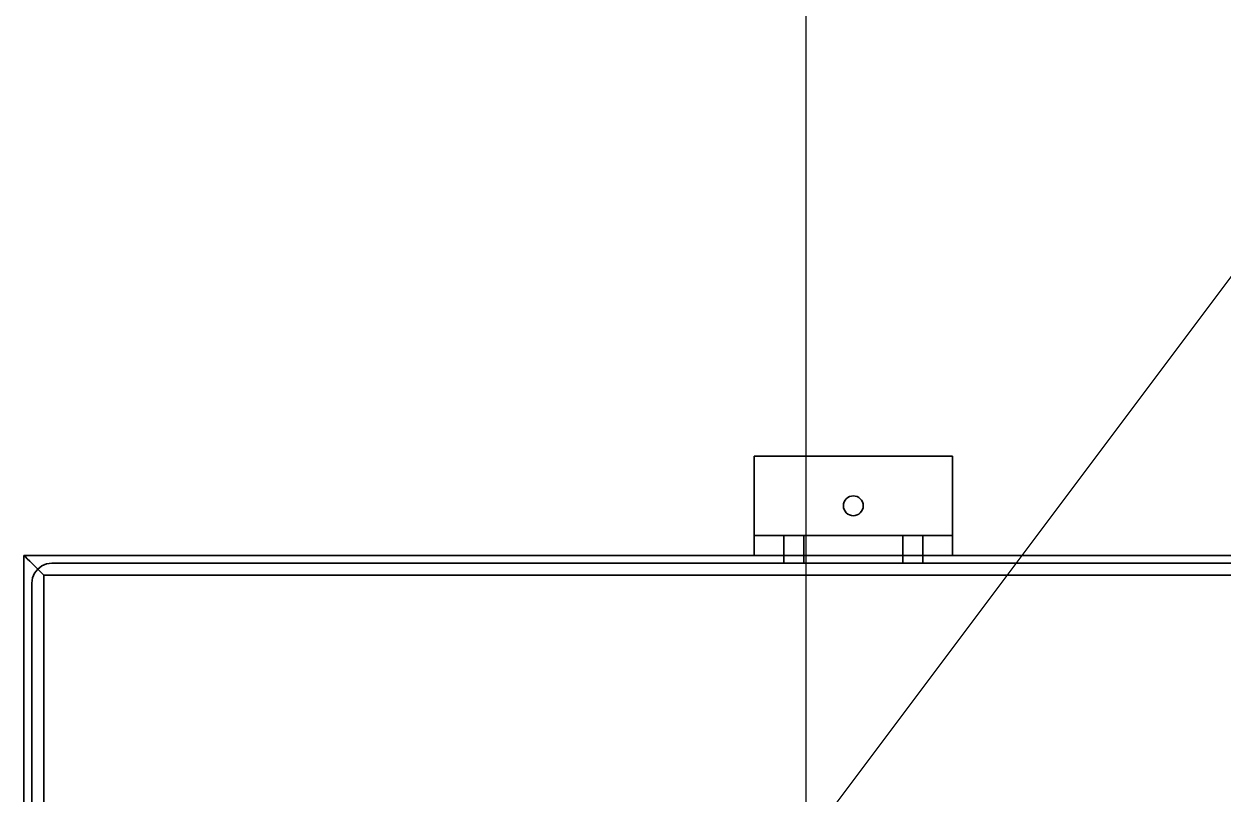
# Model space of a CAD drawing. Extents: x 0 to 756, y -25 to 420.
# Drawn here: x 324.48 to 330.52, y 318.45 to 322.33 of the extents above; entities that cross this region are included whole.
import ezdxf

# ---------------------------------------------------------------- set-up
doc = ezdxf.new("R2010")
doc.units = 0
doc.layers.get('0').update_dxf_attribs({"lineweight": 25})
doc.layers.add('Allgemein03', color=7, linetype='Continuous', lineweight=25)
doc.layers.add('L_Lüftungsgerät', color=3, linetype='Continuous', lineweight=35, true_color=0x00ff00)

# ---------------------------------------------------------------- blocks, each defined once
blk = doc.blocks.new('Referenz-A01I5XF3IE')
at = {"layer": 'Allgemein03', "color": 0, "lineweight": -2}
for p, q in [((328.4218, 302.1937), (328.4218, 350.2257)), ((340.4298, 334.215), (328.4218, 318.2043))]:
    blk.add_line(p, q, dxfattribs=at)
blk = doc.blocks.new('3D-Objekt-A01I5XHHIE', base_point=(324.4794, 302.3529))
at = {"color": 0, "lineweight": -2}
for p, q in [((328.1594, 320.1529), (328.1594, 319.6529)), ((329.1594, 320.1529), (328.1594, 320.1529)), ((328.1594, 319.7529), (328.1594, 320.1529)), ((328.1594, 320.1529), (329.1594, 320.1529)), ((328.1594, 320.1529), (328.1594, 320.1529)), ((329.1594, 319.6529), (329.1594, 320.1529)), ((329.1594, 320.1529), (329.1594, 320.1529)), ((329.1594, 319.7529), (329.1594, 320.1529)), ((328.6178, 319.9307), (328.624, 319.9383)), ((328.6178, 319.9307), (328.624, 319.9383)), ((328.624, 319.9383), (328.6316, 319.9445)), ((328.624, 319.9383), (328.6316, 319.9445)), ((328.6316, 319.9445), (328.6403, 319.9491)), ((328.6316, 319.9445), (328.6403, 319.9491)), ((328.6403, 319.9491), (328.6496, 319.952)), ((328.6403, 319.9491), (328.6496, 319.952)), ((328.6496, 319.952), (328.6594, 319.9529)), ((328.6496, 319.952), (328.6594, 319.9529)), ((328.6594, 319.9529), (328.6691, 319.952)), ((328.6594, 319.9529), (328.6691, 319.952)), ((328.6691, 319.952), (328.6785, 319.9491)), ((328.6691, 319.952), (328.6785, 319.9491)), ((328.6785, 319.9491), (328.6872, 319.9445)), ((328.6785, 319.9491), (328.6872, 319.9445)), ((328.6872, 319.9445), (328.6947, 319.9383)), ((328.6872, 319.9445), (328.6947, 319.9383)), ((328.6947, 319.9383), (328.701, 319.9307)), ((328.6947, 319.9383), (328.701, 319.9307)), ((328.6094, 319.9029), (328.6104, 319.9127)), ((328.6094, 319.9029), (328.6104, 319.9127)), ((328.6104, 319.8932), (328.6094, 319.9029)), ((328.6104, 319.8932), (328.6094, 319.9029)), ((328.6104, 319.9127), (328.6132, 319.922)), ((328.6104, 319.9127), (328.6132, 319.922)), ((328.6132, 319.8838), (328.6104, 319.8932)), ((328.6132, 319.8838), (328.6104, 319.8932)), ((328.6132, 319.922), (328.6178, 319.9307)), ((328.6132, 319.922), (328.6178, 319.9307)), ((328.6178, 319.8751), (328.6132, 319.8838)), ((328.6178, 319.8751), (328.6132, 319.8838)), ((328.701, 319.9307), (328.7056, 319.922)), ((328.701, 319.9307), (328.7056, 319.922)), ((328.7056, 319.8838), (328.701, 319.8751)), ((328.7056, 319.8838), (328.701, 319.8751)), ((328.7056, 319.922), (328.7084, 319.9127)), ((328.7056, 319.922), (328.7084, 319.9127)), ((328.7084, 319.8932), (328.7056, 319.8838)), ((328.7084, 319.8932), (328.7056, 319.8838)), ((328.7084, 319.9127), (328.7094, 319.9029)), ((328.7084, 319.9127), (328.7094, 319.9029)), ((328.7094, 319.9029), (328.7084, 319.8932)), ((328.7094, 319.9029), (328.7084, 319.8932)), ((328.624, 319.8676), (328.6178, 319.8751)), ((328.624, 319.8676), (328.6178, 319.8751)), ((328.6316, 319.8613), (328.624, 319.8676)), ((328.6316, 319.8613), (328.624, 319.8676)), ((328.6403, 319.8567), (328.6316, 319.8613)), ((328.6403, 319.8567), (328.6316, 319.8613)), ((328.6496, 319.8539), (328.6403, 319.8567)), ((328.6496, 319.8539), (328.6403, 319.8567)), ((328.6594, 319.8529), (328.6496, 319.8539)), ((328.6594, 319.8529), (328.6496, 319.8539)), ((328.6691, 319.8539), (328.6594, 319.8529)), ((328.6691, 319.8539), (328.6594, 319.8529)), ((328.6785, 319.8567), (328.6691, 319.8539)), ((328.6785, 319.8567), (328.6691, 319.8539)), ((328.6872, 319.8613), (328.6785, 319.8567)), ((328.6872, 319.8613), (328.6785, 319.8567)), ((328.6947, 319.8676), (328.6872, 319.8613)), ((328.6947, 319.8676), (328.6872, 319.8613)), ((328.701, 319.8751), (328.6947, 319.8676)), ((328.701, 319.8751), (328.6947, 319.8676)), ((328.1594, 319.6529), (328.1594, 319.7529)), ((328.1594, 319.7529), (328.6594, 319.7529)), ((328.1594, 319.7529), (329.1594, 319.7529)), ((328.1594, 319.7529), (328.1594, 319.7529)), ((328.1594, 319.7529), (328.1594, 319.7529)), ((328.3104, 319.7529), (328.3094, 319.7529)), ((328.3094, 319.7529), (328.3094, 319.6129)), ((328.3104, 319.7529), (328.3094, 319.7529)), ((328.3094, 319.7529), (328.3094, 319.6129)), ((328.3104, 319.7529), (328.3094, 319.7529)), ((328.3094, 319.7529), (328.3094, 319.6129)), ((328.3104, 319.7529), (328.3094, 319.7529)), ((328.3094, 319.7529), (328.3094, 319.6129)), ((328.3094, 319.7529), (328.3104, 319.7529)), ((328.3094, 319.7529), (328.3104, 319.7529)), ((328.3094, 319.7529), (328.3104, 319.7529)), ((328.3094, 319.7529), (328.3104, 319.7529)), ((328.3132, 319.7529), (328.3104, 319.7529)), ((328.3132, 319.7529), (328.3104, 319.7529)), ((328.3132, 319.7529), (328.3104, 319.7529)), ((328.3132, 319.7529), (328.3104, 319.7529)), ((328.3104, 319.7529), (328.3132, 319.7529)), ((328.3104, 319.7529), (328.3132, 319.7529)), ((328.3104, 319.7529), (328.3132, 319.7529)), ((328.3104, 319.7529), (328.3132, 319.7529)), ((328.3178, 319.7529), (328.3132, 319.7529)), ((328.3178, 319.7529), (328.3132, 319.7529)), ((328.3178, 319.7529), (328.3132, 319.7529)), ((328.3178, 319.7529), (328.3132, 319.7529)), ((328.3132, 319.7529), (328.3178, 319.7529)), ((328.3132, 319.7529), (328.3178, 319.7529)), ((328.3132, 319.7529), (328.3178, 319.7529)), ((328.3132, 319.7529), (328.3178, 319.7529)), ((328.324, 319.7529), (328.3178, 319.7529)), ((328.324, 319.7529), (328.3178, 319.7529)), ((328.324, 319.7529), (328.3178, 319.7529)), ((328.324, 319.7529), (328.3178, 319.7529)), ((328.3178, 319.7529), (328.324, 319.7529)), ((328.3178, 319.7529), (328.324, 319.7529)), ((328.3178, 319.7529), (328.324, 319.7529)), ((328.3178, 319.7529), (328.324, 319.7529)), ((328.3316, 319.7529), (328.324, 319.7529)), ((328.3316, 319.7529), (328.324, 319.7529)), ((328.3316, 319.7529), (328.324, 319.7529)), ((328.3316, 319.7529), (328.324, 319.7529)), ((328.324, 319.7529), (328.3316, 319.7529)), ((328.324, 319.7529), (328.3316, 319.7529)), ((328.324, 319.7529), (328.3316, 319.7529)), ((328.324, 319.7529), (328.3316, 319.7529)), ((328.3403, 319.7529), (328.3316, 319.7529)), ((328.3403, 319.7529), (328.3316, 319.7529)), ((328.3403, 319.7529), (328.3316, 319.7529)), ((328.3403, 319.7529), (328.3316, 319.7529)), ((328.3316, 319.7529), (328.3403, 319.7529)), ((328.3316, 319.7529), (328.3403, 319.7529)), ((328.3316, 319.7529), (328.3403, 319.7529)), ((328.3316, 319.7529), (328.3403, 319.7529)), ((328.3496, 319.7529), (328.3403, 319.7529)), ((328.3496, 319.7529), (328.3403, 319.7529)), ((328.3496, 319.7529), (328.3403, 319.7529)), ((328.3496, 319.7529), (328.3403, 319.7529)), ((328.3403, 319.7529), (328.3496, 319.7529)), ((328.3403, 319.7529), (328.3496, 319.7529)), ((328.3403, 319.7529), (328.3496, 319.7529)), ((328.3403, 319.7529), (328.3496, 319.7529)), ((328.3594, 319.7529), (328.3496, 319.7529)), ((328.3594, 319.7529), (328.3496, 319.7529)), ((328.3594, 319.7529), (328.3496, 319.7529)), ((328.3594, 319.7529), (328.3496, 319.7529)), ((328.3496, 319.7529), (328.3594, 319.7529)), ((328.3496, 319.7529), (328.3594, 319.7529)), ((328.3496, 319.7529), (328.3594, 319.7529)), ((328.3496, 319.7529), (328.3594, 319.7529)), ((328.3691, 319.7529), (328.3594, 319.7529)), ((328.3691, 319.7529), (328.3594, 319.7529)), ((328.3691, 319.7529), (328.3594, 319.7529)), ((328.3691, 319.7529), (328.3594, 319.7529)), ((328.3594, 319.7529), (328.3691, 319.7529)), ((328.3594, 319.7529), (328.3691, 319.7529)), ((328.3594, 319.7529), (328.3691, 319.7529)), ((328.3594, 319.7529), (328.3691, 319.7529)), ((328.3785, 319.7529), (328.3691, 319.7529)), ((328.3785, 319.7529), (328.3691, 319.7529)), ((328.3785, 319.7529), (328.3691, 319.7529)), ((328.3785, 319.7529), (328.3691, 319.7529)), ((328.3691, 319.7529), (328.3785, 319.7529)), ((328.3691, 319.7529), (328.3785, 319.7529)), ((328.3691, 319.7529), (328.3785, 319.7529)), ((328.3691, 319.7529), (328.3785, 319.7529)), ((328.3872, 319.7529), (328.3785, 319.7529)), ((328.3872, 319.7529), (328.3785, 319.7529)), ((328.3872, 319.7529), (328.3785, 319.7529)), ((328.3872, 319.7529), (328.3785, 319.7529)), ((328.3785, 319.7529), (328.3872, 319.7529)), ((328.3785, 319.7529), (328.3872, 319.7529)), ((328.3785, 319.7529), (328.3872, 319.7529)), ((328.3785, 319.7529), (328.3872, 319.7529)), ((328.3947, 319.7529), (328.3872, 319.7529)), ((328.3947, 319.7529), (328.3872, 319.7529)), ((328.3947, 319.7529), (328.3872, 319.7529)), ((328.3947, 319.7529), (328.3872, 319.7529)), ((328.3872, 319.7529), (328.3947, 319.7529)), ((328.3872, 319.7529), (328.3947, 319.7529)), ((328.3872, 319.7529), (328.3947, 319.7529)), ((328.3872, 319.7529), (328.3947, 319.7529)), ((328.401, 319.7529), (328.3947, 319.7529)), ((328.401, 319.7529), (328.3947, 319.7529)), ((328.401, 319.7529), (328.3947, 319.7529)), ((328.401, 319.7529), (328.3947, 319.7529)), ((328.3947, 319.7529), (328.401, 319.7529)), ((328.3947, 319.7529), (328.401, 319.7529)), ((328.3947, 319.7529), (328.401, 319.7529)), ((328.3947, 319.7529), (328.401, 319.7529)), ((328.4056, 319.7529), (328.401, 319.7529)), ((328.4056, 319.7529), (328.401, 319.7529)), ((328.4056, 319.7529), (328.401, 319.7529)), ((328.4056, 319.7529), (328.401, 319.7529)), ((328.401, 319.7529), (328.4056, 319.7529)), ((328.401, 319.7529), (328.4056, 319.7529)), ((328.401, 319.7529), (328.4056, 319.7529)), ((328.401, 319.7529), (328.4056, 319.7529)), ((328.4084, 319.7529), (328.4056, 319.7529)), ((328.4084, 319.7529), (328.4056, 319.7529)), ((328.4084, 319.7529), (328.4056, 319.7529)), ((328.4084, 319.7529), (328.4056, 319.7529)), ((328.4056, 319.7529), (328.4084, 319.7529)), ((328.4056, 319.7529), (328.4084, 319.7529)), ((328.4056, 319.7529), (328.4084, 319.7529)), ((328.4056, 319.7529), (328.4084, 319.7529)), ((328.4094, 319.7529), (328.4084, 319.7529)), ((328.4094, 319.7529), (328.4084, 319.7529)), ((328.4094, 319.7529), (328.4084, 319.7529)), ((328.4094, 319.7529), (328.4084, 319.7529)), ((328.4084, 319.7529), (328.4094, 319.7529)), ((328.4084, 319.7529), (328.4094, 319.7529)), ((328.4084, 319.7529), (328.4094, 319.7529)), ((328.4084, 319.7529), (328.4094, 319.7529)), ((328.4094, 319.6129), (328.4094, 319.7529)), ((328.4094, 319.6129), (328.4094, 319.7529)), ((328.4094, 319.6129), (328.4094, 319.7529)), ((328.4094, 319.6129), (328.4094, 319.7529)), ((328.6594, 319.7529), (329.1594, 319.7529)), ((328.9104, 319.7529), (328.9094, 319.7529)), ((328.9094, 319.7529), (328.9094, 319.6129)), ((328.9104, 319.7529), (328.9094, 319.7529)), ((328.9094, 319.7529), (328.9094, 319.6129)), ((328.9104, 319.7529), (328.9094, 319.7529)), ((328.9094, 319.7529), (328.9094, 319.6129)), ((328.9104, 319.7529), (328.9094, 319.7529)), ((328.9094, 319.7529), (328.9094, 319.6129)), ((328.9094, 319.7529), (328.9104, 319.7529)), ((328.9094, 319.7529), (328.9104, 319.7529)), ((328.9094, 319.7529), (328.9104, 319.7529)), ((328.9094, 319.7529), (328.9104, 319.7529)), ((328.9132, 319.7529), (328.9104, 319.7529)), ((328.9132, 319.7529), (328.9104, 319.7529)), ((328.9132, 319.7529), (328.9104, 319.7529)), ((328.9132, 319.7529), (328.9104, 319.7529)), ((328.9104, 319.7529), (328.9132, 319.7529)), ((328.9104, 319.7529), (328.9132, 319.7529)), ((328.9104, 319.7529), (328.9132, 319.7529)), ((328.9104, 319.7529), (328.9132, 319.7529)), ((328.9178, 319.7529), (328.9132, 319.7529)), ((328.9178, 319.7529), (328.9132, 319.7529)), ((328.9178, 319.7529), (328.9132, 319.7529)), ((328.9178, 319.7529), (328.9132, 319.7529)), ((328.9132, 319.7529), (328.9178, 319.7529)), ((328.9132, 319.7529), (328.9178, 319.7529)), ((328.9132, 319.7529), (328.9178, 319.7529)), ((328.9132, 319.7529), (328.9178, 319.7529)), ((328.924, 319.7529), (328.9178, 319.7529)), ((328.924, 319.7529), (328.9178, 319.7529)), ((328.924, 319.7529), (328.9178, 319.7529)), ((328.924, 319.7529), (328.9178, 319.7529)), ((328.9178, 319.7529), (328.924, 319.7529)), ((328.9178, 319.7529), (328.924, 319.7529)), ((328.9178, 319.7529), (328.924, 319.7529)), ((328.9178, 319.7529), (328.924, 319.7529)), ((328.9316, 319.7529), (328.924, 319.7529)), ((328.9316, 319.7529), (328.924, 319.7529)), ((328.9316, 319.7529), (328.924, 319.7529)), ((328.9316, 319.7529), (328.924, 319.7529)), ((328.924, 319.7529), (328.9316, 319.7529)), ((328.924, 319.7529), (328.9316, 319.7529)), ((328.924, 319.7529), (328.9316, 319.7529)), ((328.924, 319.7529), (328.9316, 319.7529)), ((328.9403, 319.7529), (328.9316, 319.7529)), ((328.9403, 319.7529), (328.9316, 319.7529)), ((328.9403, 319.7529), (328.9316, 319.7529)), ((328.9403, 319.7529), (328.9316, 319.7529)), ((328.9316, 319.7529), (328.9403, 319.7529)), ((328.9316, 319.7529), (328.9403, 319.7529)), ((328.9316, 319.7529), (328.9403, 319.7529)), ((328.9316, 319.7529), (328.9403, 319.7529)), ((328.9496, 319.7529), (328.9403, 319.7529)), ((328.9496, 319.7529), (328.9403, 319.7529)), ((328.9496, 319.7529), (328.9403, 319.7529)), ((328.9496, 319.7529), (328.9403, 319.7529)), ((328.9403, 319.7529), (328.9496, 319.7529)), ((328.9403, 319.7529), (328.9496, 319.7529)), ((328.9403, 319.7529), (328.9496, 319.7529)), ((328.9403, 319.7529), (328.9496, 319.7529)), ((328.9594, 319.7529), (328.9496, 319.7529)), ((328.9594, 319.7529), (328.9496, 319.7529)), ((328.9594, 319.7529), (328.9496, 319.7529)), ((328.9594, 319.7529), (328.9496, 319.7529)), ((328.9496, 319.7529), (328.9594, 319.7529)), ((328.9496, 319.7529), (328.9594, 319.7529)), ((328.9496, 319.7529), (328.9594, 319.7529)), ((328.9496, 319.7529), (328.9594, 319.7529)), ((328.9691, 319.7529), (328.9594, 319.7529)), ((328.9691, 319.7529), (328.9594, 319.7529)), ((328.9691, 319.7529), (328.9594, 319.7529)), ((328.9691, 319.7529), (328.9594, 319.7529)), ((328.9594, 319.7529), (328.9691, 319.7529)), ((328.9594, 319.7529), (328.9691, 319.7529)), ((328.9594, 319.7529), (328.9691, 319.7529)), ((328.9594, 319.7529), (328.9691, 319.7529)), ((328.9785, 319.7529), (328.9691, 319.7529)), ((328.9785, 319.7529), (328.9691, 319.7529)), ((328.9785, 319.7529), (328.9691, 319.7529)), ((328.9785, 319.7529), (328.9691, 319.7529)), ((328.9691, 319.7529), (328.9785, 319.7529)), ((328.9691, 319.7529), (328.9785, 319.7529)), ((328.9691, 319.7529), (328.9785, 319.7529)), ((328.9691, 319.7529), (328.9785, 319.7529)), ((328.9872, 319.7529), (328.9785, 319.7529)), ((328.9872, 319.7529), (328.9785, 319.7529)), ((328.9872, 319.7529), (328.9785, 319.7529)), ((328.9872, 319.7529), (328.9785, 319.7529)), ((328.9785, 319.7529), (328.9872, 319.7529)), ((328.9785, 319.7529), (328.9872, 319.7529)), ((328.9785, 319.7529), (328.9872, 319.7529)), ((328.9785, 319.7529), (328.9872, 319.7529)), ((328.9947, 319.7529), (328.9872, 319.7529)), ((328.9947, 319.7529), (328.9872, 319.7529)), ((328.9947, 319.7529), (328.9872, 319.7529)), ((328.9947, 319.7529), (328.9872, 319.7529)), ((328.9872, 319.7529), (328.9947, 319.7529)), ((328.9872, 319.7529), (328.9947, 319.7529)), ((328.9872, 319.7529), (328.9947, 319.7529)), ((328.9872, 319.7529), (328.9947, 319.7529)), ((329.001, 319.7529), (328.9947, 319.7529)), ((329.001, 319.7529), (328.9947, 319.7529)), ((329.001, 319.7529), (328.9947, 319.7529)), ((329.001, 319.7529), (328.9947, 319.7529)), ((328.9947, 319.7529), (329.001, 319.7529)), ((328.9947, 319.7529), (329.001, 319.7529)), ((328.9947, 319.7529), (329.001, 319.7529)), ((328.9947, 319.7529), (329.001, 319.7529)), ((329.0056, 319.7529), (329.001, 319.7529)), ((329.0056, 319.7529), (329.001, 319.7529)), ((329.0056, 319.7529), (329.001, 319.7529)), ((329.0056, 319.7529), (329.001, 319.7529)), ((329.001, 319.7529), (329.0056, 319.7529)), ((329.001, 319.7529), (329.0056, 319.7529)), ((329.001, 319.7529), (329.0056, 319.7529)), ((329.001, 319.7529), (329.0056, 319.7529)), ((329.0084, 319.7529), (329.0056, 319.7529)), ((329.0084, 319.7529), (329.0056, 319.7529)), ((329.0084, 319.7529), (329.0056, 319.7529)), ((329.0084, 319.7529), (329.0056, 319.7529)), ((329.0056, 319.7529), (329.0084, 319.7529)), ((329.0056, 319.7529), (329.0084, 319.7529)), ((329.0056, 319.7529), (329.0084, 319.7529)), ((329.0056, 319.7529), (329.0084, 319.7529)), ((329.0094, 319.7529), (329.0084, 319.7529)), ((329.0094, 319.7529), (329.0084, 319.7529)), ((329.0094, 319.7529), (329.0084, 319.7529)), ((329.0094, 319.7529), (329.0084, 319.7529)), ((329.0084, 319.7529), (329.0094, 319.7529)), ((329.0084, 319.7529), (329.0094, 319.7529)), ((329.0084, 319.7529), (329.0094, 319.7529)), ((329.0084, 319.7529), (329.0094, 319.7529)), ((329.0094, 319.6129), (329.0094, 319.7529)), ((329.0094, 319.6129), (329.0094, 319.7529)), ((329.0094, 319.6129), (329.0094, 319.7529)), ((329.0094, 319.6129), (329.0094, 319.7529)), ((329.1594, 319.7529), (329.1594, 319.7529)), ((329.1594, 319.7529), (329.1594, 319.7529)), ((329.1594, 319.6529), (329.1594, 319.7529)), ((324.4799, 319.6524), (324.4794, 319.6529)), ((324.4794, 319.6529), (324.4794, 302.9529)), ((328.1594, 319.6529), (324.4794, 319.6529)), ((324.4794, 319.6529), (324.4794, 319.6529)), ((352.7394, 319.6529), (324.4794, 319.6529)), ((324.4799, 319.6524), (324.4794, 319.6529)), ((324.4794, 302.9529), (324.4794, 319.6529)), ((324.4813, 319.651), (324.4799, 319.6524)), ((324.4813, 319.651), (324.4799, 319.6524)), ((324.487, 319.6453), (324.4813, 319.651)), ((324.487, 319.6453), (324.4813, 319.651)), ((324.4962, 319.6361), (324.487, 319.6453)), ((324.4962, 319.6361), (324.487, 319.6453)), ((324.5087, 319.6236), (324.4962, 319.6361)), ((324.5087, 319.6236), (324.4962, 319.6361)), ((329.1594, 319.6529), (328.1594, 319.6529)), ((328.1594, 319.6529), (328.1594, 319.6529)), ((328.1594, 319.6529), (328.1594, 319.6529)), ((328.1594, 319.6529), (328.1594, 319.6529)), ((328.1594, 319.6529), (328.6594, 319.6529)), ((328.6594, 319.6529), (329.1594, 319.6529)), ((348.1594, 319.6529), (329.1594, 319.6529)), ((329.1594, 319.6529), (329.1594, 319.6529)), ((329.1594, 319.6529), (329.1594, 319.6529)), ((329.1594, 319.6529), (329.1594, 319.6529)), ((324.5238, 319.6085), (324.5087, 319.6236)), ((324.5238, 319.6085), (324.5087, 319.6236)), ((324.5411, 319.5912), (324.5238, 319.6085)), ((324.5411, 319.5912), (324.5238, 319.6085)), ((324.5487, 319.5836), (324.5328, 319.5629)), ((324.5487, 319.5836), (324.5328, 319.5629)), ((324.5599, 319.5724), (324.5411, 319.5912)), ((324.5599, 319.5724), (324.5411, 319.5912)), ((324.5694, 319.5995), (324.5487, 319.5836)), ((324.5694, 319.5995), (324.5487, 319.5836)), ((324.5935, 319.6095), (324.5694, 319.5995)), ((324.5935, 319.6095), (324.5694, 319.5995)), ((324.6194, 319.6129), (324.5935, 319.6095)), ((324.6194, 319.6129), (324.5935, 319.6095)), ((352.7994, 319.6129), (324.6194, 319.6129)), ((324.6194, 319.6129), (324.6194, 319.6129)), ((352.7994, 319.6129), (324.6194, 319.6129)), ((328.3094, 319.6129), (328.3104, 319.6129)), ((328.3094, 319.6129), (328.3104, 319.6129)), ((328.3094, 319.6129), (328.3104, 319.6129)), ((328.3094, 319.6129), (328.3104, 319.6129)), ((328.3104, 319.6129), (328.3094, 319.6129)), ((328.3104, 319.6129), (328.3094, 319.6129)), ((328.3104, 319.6129), (328.3094, 319.6129)), ((328.3104, 319.6129), (328.3094, 319.6129)), ((328.3104, 319.6129), (328.3132, 319.6129)), ((328.3104, 319.6129), (328.3132, 319.6129)), ((328.3104, 319.6129), (328.3132, 319.6129)), ((328.3104, 319.6129), (328.3132, 319.6129)), ((328.3132, 319.6129), (328.3104, 319.6129)), ((328.3132, 319.6129), (328.3104, 319.6129)), ((328.3132, 319.6129), (328.3104, 319.6129)), ((328.3132, 319.6129), (328.3104, 319.6129)), ((328.3132, 319.6129), (328.3178, 319.6129)), ((328.3132, 319.6129), (328.3178, 319.6129)), ((328.3132, 319.6129), (328.3178, 319.6129)), ((328.3132, 319.6129), (328.3178, 319.6129)), ((328.3178, 319.6129), (328.3132, 319.6129)), ((328.3178, 319.6129), (328.3132, 319.6129)), ((328.3178, 319.6129), (328.3132, 319.6129)), ((328.3178, 319.6129), (328.3132, 319.6129)), ((328.3178, 319.6129), (328.324, 319.6129)), ((328.3178, 319.6129), (328.324, 319.6129)), ((328.3178, 319.6129), (328.324, 319.6129)), ((328.3178, 319.6129), (328.324, 319.6129)), ((328.324, 319.6129), (328.3178, 319.6129)), ((328.324, 319.6129), (328.3178, 319.6129)), ((328.324, 319.6129), (328.3178, 319.6129)), ((328.324, 319.6129), (328.3178, 319.6129)), ((328.324, 319.6129), (328.3316, 319.6129)), ((328.324, 319.6129), (328.3316, 319.6129)), ((328.324, 319.6129), (328.3316, 319.6129)), ((328.324, 319.6129), (328.3316, 319.6129)), ((328.3316, 319.6129), (328.324, 319.6129)), ((328.3316, 319.6129), (328.324, 319.6129)), ((328.3316, 319.6129), (328.324, 319.6129)), ((328.3316, 319.6129), (328.324, 319.6129)), ((328.3316, 319.6129), (328.3403, 319.6129)), ((328.3316, 319.6129), (328.3403, 319.6129)), ((328.3316, 319.6129), (328.3403, 319.6129)), ((328.3316, 319.6129), (328.3403, 319.6129)), ((328.3403, 319.6129), (328.3316, 319.6129)), ((328.3403, 319.6129), (328.3316, 319.6129)), ((328.3403, 319.6129), (328.3316, 319.6129)), ((328.3403, 319.6129), (328.3316, 319.6129)), ((328.3403, 319.6129), (328.3496, 319.6129)), ((328.3403, 319.6129), (328.3496, 319.6129)), ((328.3403, 319.6129), (328.3496, 319.6129)), ((328.3403, 319.6129), (328.3496, 319.6129)), ((328.3496, 319.6129), (328.3403, 319.6129)), ((328.3496, 319.6129), (328.3403, 319.6129)), ((328.3496, 319.6129), (328.3403, 319.6129)), ((328.3496, 319.6129), (328.3403, 319.6129)), ((328.3496, 319.6129), (328.3594, 319.6129)), ((328.3496, 319.6129), (328.3594, 319.6129)), ((328.3496, 319.6129), (328.3594, 319.6129)), ((328.3496, 319.6129), (328.3594, 319.6129)), ((328.3594, 319.6129), (328.3496, 319.6129)), ((328.3594, 319.6129), (328.3496, 319.6129)), ((328.3594, 319.6129), (328.3496, 319.6129)), ((328.3594, 319.6129), (328.3496, 319.6129)), ((328.3594, 319.6129), (328.3691, 319.6129)), ((328.3594, 319.6129), (328.3691, 319.6129)), ((328.3594, 319.6129), (328.3691, 319.6129)), ((328.3594, 319.6129), (328.3691, 319.6129)), ((328.3691, 319.6129), (328.3594, 319.6129)), ((328.3691, 319.6129), (328.3594, 319.6129)), ((328.3691, 319.6129), (328.3594, 319.6129)), ((328.3691, 319.6129), (328.3594, 319.6129)), ((328.3691, 319.6129), (328.3785, 319.6129)), ((328.3691, 319.6129), (328.3785, 319.6129)), ((328.3691, 319.6129), (328.3785, 319.6129)), ((328.3691, 319.6129), (328.3785, 319.6129)), ((328.3785, 319.6129), (328.3691, 319.6129)), ((328.3785, 319.6129), (328.3691, 319.6129)), ((328.3785, 319.6129), (328.3691, 319.6129)), ((328.3785, 319.6129), (328.3691, 319.6129)), ((328.3785, 319.6129), (328.3872, 319.6129)), ((328.3785, 319.6129), (328.3872, 319.6129)), ((328.3785, 319.6129), (328.3872, 319.6129)), ((328.3785, 319.6129), (328.3872, 319.6129)), ((328.3872, 319.6129), (328.3785, 319.6129)), ((328.3872, 319.6129), (328.3785, 319.6129)), ((328.3872, 319.6129), (328.3785, 319.6129)), ((328.3872, 319.6129), (328.3785, 319.6129)), ((328.3872, 319.6129), (328.3947, 319.6129)), ((328.3872, 319.6129), (328.3947, 319.6129)), ((328.3872, 319.6129), (328.3947, 319.6129)), ((328.3872, 319.6129), (328.3947, 319.6129)), ((328.3947, 319.6129), (328.3872, 319.6129)), ((328.3947, 319.6129), (328.3872, 319.6129)), ((328.3947, 319.6129), (328.3872, 319.6129)), ((328.3947, 319.6129), (328.3872, 319.6129)), ((328.3947, 319.6129), (328.401, 319.6129)), ((328.3947, 319.6129), (328.401, 319.6129)), ((328.3947, 319.6129), (328.401, 319.6129)), ((328.3947, 319.6129), (328.401, 319.6129)), ((328.401, 319.6129), (328.3947, 319.6129)), ((328.401, 319.6129), (328.3947, 319.6129)), ((328.401, 319.6129), (328.3947, 319.6129)), ((328.401, 319.6129), (328.3947, 319.6129)), ((328.401, 319.6129), (328.4056, 319.6129)), ((328.401, 319.6129), (328.4056, 319.6129)), ((328.401, 319.6129), (328.4056, 319.6129)), ((328.401, 319.6129), (328.4056, 319.6129)), ((328.4056, 319.6129), (328.401, 319.6129)), ((328.4056, 319.6129), (328.401, 319.6129)), ((328.4056, 319.6129), (328.401, 319.6129)), ((328.4056, 319.6129), (328.401, 319.6129)), ((328.4056, 319.6129), (328.4084, 319.6129)), ((328.4056, 319.6129), (328.4084, 319.6129)), ((328.4056, 319.6129), (328.4084, 319.6129)), ((328.4056, 319.6129), (328.4084, 319.6129)), ((328.4084, 319.6129), (328.4056, 319.6129)), ((328.4084, 319.6129), (328.4056, 319.6129)), ((328.4084, 319.6129), (328.4056, 319.6129)), ((328.4084, 319.6129), (328.4056, 319.6129)), ((328.4084, 319.6129), (328.4094, 319.6129)), ((328.4084, 319.6129), (328.4094, 319.6129)), ((328.4084, 319.6129), (328.4094, 319.6129)), ((328.4084, 319.6129), (328.4094, 319.6129)), ((328.4094, 319.6129), (328.4084, 319.6129)), ((328.4094, 319.6129), (328.4084, 319.6129)), ((328.4094, 319.6129), (328.4084, 319.6129)), ((328.4094, 319.6129), (328.4084, 319.6129)), ((328.9094, 319.6129), (328.9104, 319.6129)), ((328.9094, 319.6129), (328.9104, 319.6129)), ((328.9094, 319.6129), (328.9104, 319.6129)), ((328.9094, 319.6129), (328.9104, 319.6129)), ((328.9104, 319.6129), (328.9094, 319.6129)), ((328.9104, 319.6129), (328.9094, 319.6129)), ((328.9104, 319.6129), (328.9094, 319.6129)), ((328.9104, 319.6129), (328.9094, 319.6129)), ((328.9104, 319.6129), (328.9132, 319.6129)), ((328.9104, 319.6129), (328.9132, 319.6129)), ((328.9104, 319.6129), (328.9132, 319.6129)), ((328.9104, 319.6129), (328.9132, 319.6129)), ((328.9132, 319.6129), (328.9104, 319.6129)), ((328.9132, 319.6129), (328.9104, 319.6129)), ((328.9132, 319.6129), (328.9104, 319.6129)), ((328.9132, 319.6129), (328.9104, 319.6129)), ((328.9132, 319.6129), (328.9178, 319.6129)), ((328.9132, 319.6129), (328.9178, 319.6129)), ((328.9132, 319.6129), (328.9178, 319.6129)), ((328.9132, 319.6129), (328.9178, 319.6129)), ((328.9178, 319.6129), (328.9132, 319.6129)), ((328.9178, 319.6129), (328.9132, 319.6129)), ((328.9178, 319.6129), (328.9132, 319.6129)), ((328.9178, 319.6129), (328.9132, 319.6129)), ((328.9178, 319.6129), (328.924, 319.6129)), ((328.9178, 319.6129), (328.924, 319.6129)), ((328.9178, 319.6129), (328.924, 319.6129)), ((328.9178, 319.6129), (328.924, 319.6129)), ((328.924, 319.6129), (328.9178, 319.6129)), ((328.924, 319.6129), (328.9178, 319.6129)), ((328.924, 319.6129), (328.9178, 319.6129)), ((328.924, 319.6129), (328.9178, 319.6129)), ((328.924, 319.6129), (328.9316, 319.6129)), ((328.924, 319.6129), (328.9316, 319.6129)), ((328.924, 319.6129), (328.9316, 319.6129)), ((328.924, 319.6129), (328.9316, 319.6129)), ((328.9316, 319.6129), (328.924, 319.6129)), ((328.9316, 319.6129), (328.924, 319.6129)), ((328.9316, 319.6129), (328.924, 319.6129)), ((328.9316, 319.6129), (328.924, 319.6129)), ((328.9316, 319.6129), (328.9403, 319.6129)), ((328.9316, 319.6129), (328.9403, 319.6129)), ((328.9316, 319.6129), (328.9403, 319.6129)), ((328.9316, 319.6129), (328.9403, 319.6129)), ((328.9403, 319.6129), (328.9316, 319.6129)), ((328.9403, 319.6129), (328.9316, 319.6129)), ((328.9403, 319.6129), (328.9316, 319.6129)), ((328.9403, 319.6129), (328.9316, 319.6129)), ((328.9403, 319.6129), (328.9496, 319.6129)), ((328.9403, 319.6129), (328.9496, 319.6129)), ((328.9403, 319.6129), (328.9496, 319.6129)), ((328.9403, 319.6129), (328.9496, 319.6129)), ((328.9496, 319.6129), (328.9403, 319.6129)), ((328.9496, 319.6129), (328.9403, 319.6129)), ((328.9496, 319.6129), (328.9403, 319.6129)), ((328.9496, 319.6129), (328.9403, 319.6129)), ((328.9496, 319.6129), (328.9594, 319.6129)), ((328.9496, 319.6129), (328.9594, 319.6129)), ((328.9496, 319.6129), (328.9594, 319.6129)), ((328.9496, 319.6129), (328.9594, 319.6129)), ((328.9594, 319.6129), (328.9496, 319.6129)), ((328.9594, 319.6129), (328.9496, 319.6129)), ((328.9594, 319.6129), (328.9496, 319.6129)), ((328.9594, 319.6129), (328.9496, 319.6129)), ((328.9594, 319.6129), (328.9691, 319.6129)), ((328.9594, 319.6129), (328.9691, 319.6129)), ((328.9594, 319.6129), (328.9691, 319.6129)), ((328.9594, 319.6129), (328.9691, 319.6129)), ((328.9691, 319.6129), (328.9594, 319.6129)), ((328.9691, 319.6129), (328.9594, 319.6129)), ((328.9691, 319.6129), (328.9594, 319.6129)), ((328.9691, 319.6129), (328.9594, 319.6129)), ((328.9691, 319.6129), (328.9785, 319.6129)), ((328.9691, 319.6129), (328.9785, 319.6129)), ((328.9691, 319.6129), (328.9785, 319.6129)), ((328.9691, 319.6129), (328.9785, 319.6129)), ((328.9785, 319.6129), (328.9691, 319.6129)), ((328.9785, 319.6129), (328.9691, 319.6129)), ((328.9785, 319.6129), (328.9691, 319.6129)), ((328.9785, 319.6129), (328.9691, 319.6129)), ((328.9785, 319.6129), (328.9872, 319.6129)), ((328.9785, 319.6129), (328.9872, 319.6129)), ((328.9785, 319.6129), (328.9872, 319.6129)), ((328.9785, 319.6129), (328.9872, 319.6129)), ((328.9872, 319.6129), (328.9785, 319.6129)), ((328.9872, 319.6129), (328.9785, 319.6129)), ((328.9872, 319.6129), (328.9785, 319.6129)), ((328.9872, 319.6129), (328.9785, 319.6129)), ((328.9872, 319.6129), (328.9947, 319.6129)), ((328.9872, 319.6129), (328.9947, 319.6129)), ((328.9872, 319.6129), (328.9947, 319.6129)), ((328.9872, 319.6129), (328.9947, 319.6129)), ((328.9947, 319.6129), (328.9872, 319.6129)), ((328.9947, 319.6129), (328.9872, 319.6129)), ((328.9947, 319.6129), (328.9872, 319.6129)), ((328.9947, 319.6129), (328.9872, 319.6129)), ((328.9947, 319.6129), (329.001, 319.6129)), ((328.9947, 319.6129), (329.001, 319.6129)), ((328.9947, 319.6129), (329.001, 319.6129)), ((328.9947, 319.6129), (329.001, 319.6129)), ((329.001, 319.6129), (328.9947, 319.6129)), ((329.001, 319.6129), (328.9947, 319.6129)), ((329.001, 319.6129), (328.9947, 319.6129)), ((329.001, 319.6129), (328.9947, 319.6129)), ((329.001, 319.6129), (329.0056, 319.6129)), ((329.001, 319.6129), (329.0056, 319.6129)), ((329.001, 319.6129), (329.0056, 319.6129)), ((329.001, 319.6129), (329.0056, 319.6129)), ((329.0056, 319.6129), (329.001, 319.6129)), ((329.0056, 319.6129), (329.001, 319.6129)), ((329.0056, 319.6129), (329.001, 319.6129)), ((329.0056, 319.6129), (329.001, 319.6129)), ((329.0056, 319.6129), (329.0084, 319.6129)), ((329.0056, 319.6129), (329.0084, 319.6129)), ((329.0056, 319.6129), (329.0084, 319.6129)), ((329.0056, 319.6129), (329.0084, 319.6129)), ((329.0084, 319.6129), (329.0056, 319.6129)), ((329.0084, 319.6129), (329.0056, 319.6129)), ((329.0084, 319.6129), (329.0056, 319.6129)), ((329.0084, 319.6129), (329.0056, 319.6129)), ((329.0084, 319.6129), (329.0094, 319.6129)), ((329.0084, 319.6129), (329.0094, 319.6129)), ((329.0084, 319.6129), (329.0094, 319.6129)), ((329.0084, 319.6129), (329.0094, 319.6129)), ((329.0094, 319.6129), (329.0084, 319.6129)), ((329.0094, 319.6129), (329.0084, 319.6129)), ((329.0094, 319.6129), (329.0084, 319.6129)), ((329.0094, 319.6129), (329.0084, 319.6129)), ((324.5228, 319.5388), (324.5194, 319.5129)), ((324.5228, 319.5388), (324.5194, 319.5129)), ((324.5328, 319.5629), (324.5228, 319.5388)), ((324.5328, 319.5629), (324.5228, 319.5388)), ((324.5794, 319.5529), (324.5599, 319.5724)), ((324.5794, 319.5529), (324.5599, 319.5724)), ((324.5794, 302.8529), (324.5794, 319.5529)), ((324.5794, 319.5529), (352.7394, 319.5529)), ((352.7394, 319.5529), (324.5794, 319.5529)), ((324.5794, 319.5529), (324.5794, 302.9529)), ((324.5194, 319.5129), (324.5194, 302.8929)), ((324.5194, 319.5129), (324.5194, 319.5129)), ((324.5194, 319.5129), (324.5194, 302.9929))]:
    blk.add_line(p, q, dxfattribs=at)

msp = doc.modelspace()

# ---------------------------------------------------------------- block references
at = {"color": 8, "lineweight": 25, "ltscale": 0.25, "true_color": 0x808080}
msp.add_blockref('Referenz-A01I5XF3IE', (0, 0), dxfattribs=at)
at = {"layer": 'L_Lüftungsgerät', "linetype": 'Continuous', "ltscale": 1.75}
msp.add_blockref('3D-Objekt-A01I5XHHIE', (324.4794, 302.3529), dxfattribs=at)

doc.saveas('drawing.dxf')
